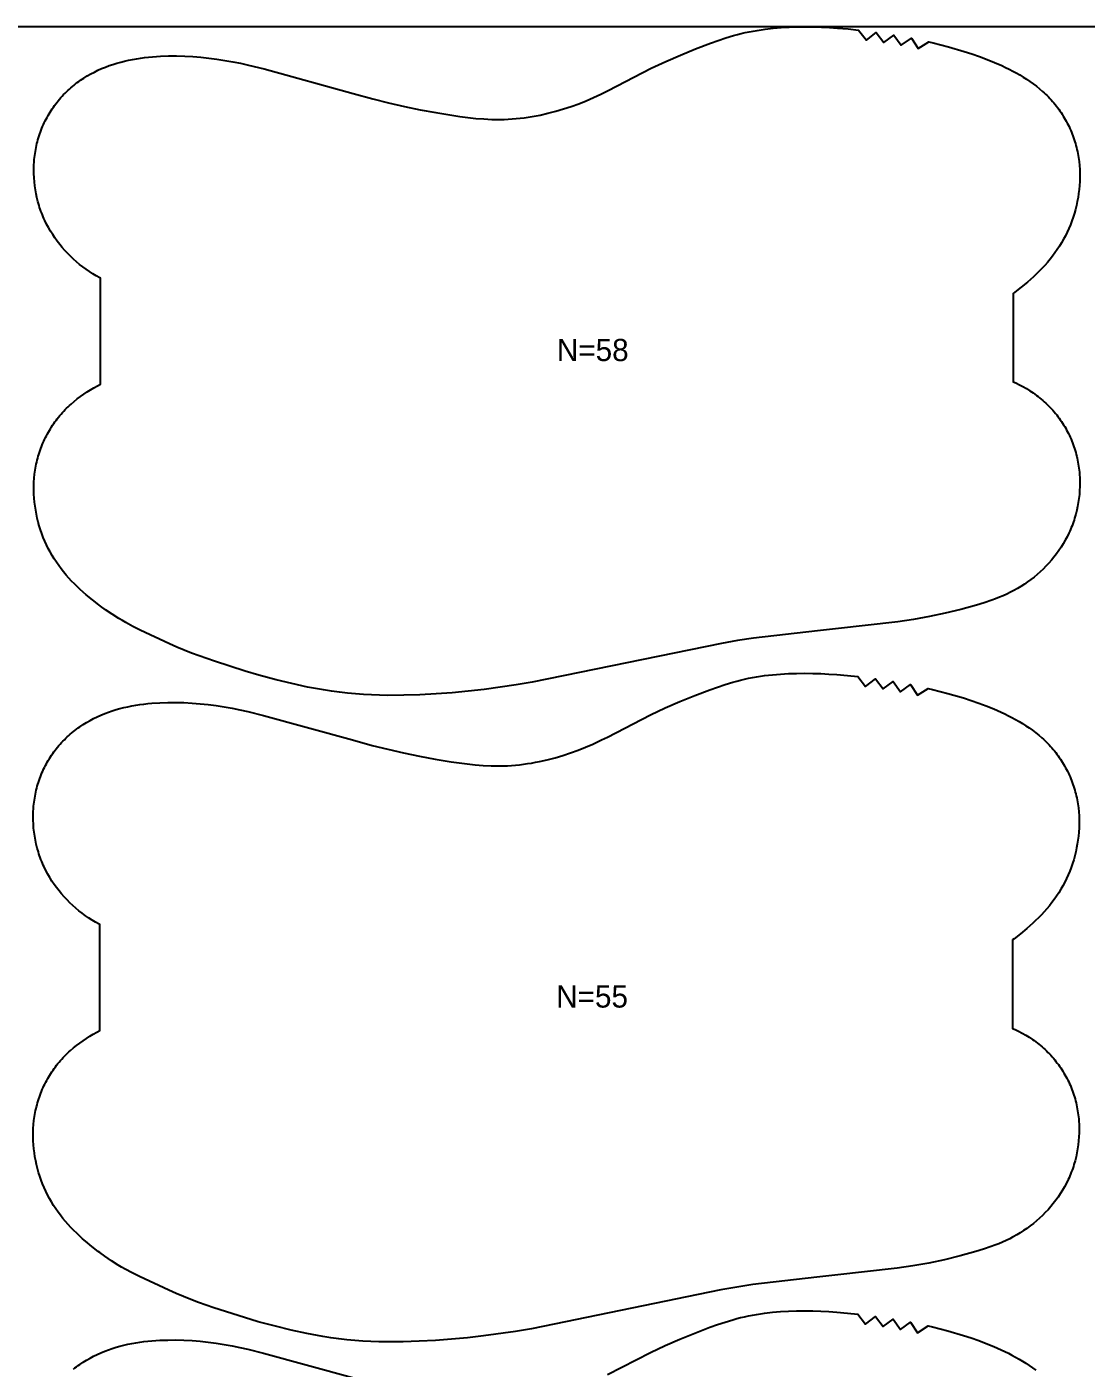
# Model space of a CAD drawing. Header units: inches. Extents: x 0 to 1906, y -77 to 1083.
# Drawn here: x 1429.6 to 1668.1, y 781.6 to 1083.5 of the extents above; entities that cross this region are included whole.
import ezdxf

# ---------------------------------------------------------------- set-up
doc = ezdxf.new("R2010")
doc.units = ezdxf.units.IN

msp = doc.modelspace()

# ---------------------------------------------------------------- linework, layer by layer
at = {"layer": '1'}
for points in [[(0, -77), (1905.5043, -77), (1905.5043, 1083.4717), (0, 1083.4717), (0, -77)], [(1535.2139, 1062.6244), (1537.028, 1062.6422), (1537.9346, 1062.6798), (1538.8403, 1062.7361), (1539.745, 1062.8108), (1540.6481, 1062.9035), (1541.5492, 1063.0138), (1542.4482, 1063.1413), (1543.3444, 1063.2856), (1544.2378, 1063.4463), (1545.128, 1063.6231), (1546.8985, 1064.0227), (1548.6552, 1064.4809), (1550.397, 1064.9939), (1552.1228, 1065.5588), (1553.8308, 1066.1749), (1555.519, 1066.8424), (1557.1854, 1067.5613), (1558.8292, 1068.3295), (1559.1159, 1068.4717), (1560.455, 1069.1364), (1570.1338, 1074.1352), (1573.4247, 1075.6683), (1576.7562, 1077.1129), (1580.1169, 1078.4862), (1583.51, 1079.779), (1585.2211, 1080.3886), (1586.9441, 1080.9623), (1588.6812, 1081.4882), (1589.5556, 1081.7295), (1590.4343, 1081.9544), (1591.3175, 1082.1618), (1592.2047, 1082.3518), (1593.0957, 1082.5249), (1593.9899, 1082.6815), (1595.7863, 1082.9473), (1597.5907, 1083.153), (1599.3999, 1083.3026), (1601.2124, 1083.4016), (1603.027, 1083.4561), (1604.8426, 1083.4717), (1606.6582, 1083.4535), (1608.4729, 1083.4016), (1610.2862, 1083.3156), (1612.0972, 1083.1947), (1614.4797, 1082.9833), (1616.8579, 1082.7233), (1618.5876, 1080.4943), (1620.8254, 1082.2144), (1622.5112, 1079.9533), (1624.7816, 1081.6244), (1626.4007, 1079.3195), (1628.7187, 1080.9192), (1630.259, 1078.5613), (1632.6298, 1080.0816), (1633.604, 1079.8513), (1637.1196, 1078.9457), (1640.6044, 1077.9261), (1642.3334, 1077.3709), (1644.0503, 1076.7797), (1645.7515, 1076.1466), (1647.4336, 1075.4655), (1649.0931, 1074.7306), (1649.913, 1074.3416), (1650.7256, 1073.9375), (1651.5303, 1073.5178), (1652.3265, 1073.0819), (1653.1137, 1072.6294), (1653.8913, 1072.1598), (1654.6585, 1071.6723), (1655.4138, 1071.1663), (1656.1552, 1070.6408), (1656.881, 1070.0949), (1657.5894, 1069.5278), (1658.2785, 1068.9386), (1658.6152, 1068.6354), (1658.9465, 1068.3264), (1659.2721, 1068.0114), (1659.5916, 1067.6903), (1659.9051, 1067.3631), (1660.2123, 1067.0298), (1660.5131, 1066.6907), (1660.8076, 1066.3458), (1661.0956, 1065.9954), (1661.3771, 1065.6395), (1661.652, 1065.2784), (1661.9203, 1064.9122), (1662.1818, 1064.541), (1662.4365, 1064.165), (1662.6843, 1063.7844), (1662.9251, 1063.3993), (1663.159, 1063.0099), (1663.3858, 1062.6162), (1663.6054, 1062.2186), (1663.8178, 1061.8171), (1664.0229, 1061.4118), (1664.2206, 1061.003), (1664.411, 1060.5907), (1664.5939, 1060.1751), (1664.7694, 1059.7564), (1664.9373, 1059.3346), (1665.0976, 1058.9099), (1665.2503, 1058.4825), (1665.3953, 1058.0525), (1665.5326, 1057.6199), (1665.6621, 1057.185), (1665.7837, 1056.7479), (1665.8975, 1056.3088), (1666.0034, 1055.8676), (1666.1013, 1055.4247), (1666.1912, 1054.9802), (1666.273, 1054.5341), (1666.3468, 1054.0866), (1666.4127, 1053.6378), (1666.4707, 1053.1879), (1666.5634, 1052.2854), (1666.6253, 1051.3799), (1666.6569, 1050.4726), (1666.6589, 1049.5647), (1666.6317, 1048.657), (1666.5758, 1047.7508), (1666.4917, 1046.8471), (1666.3798, 1045.9465), (1666.2405, 1045.0498), (1666.0743, 1044.1576), (1665.8814, 1043.2706), (1665.6623, 1042.3896), (1665.4174, 1041.5151), (1665.147, 1040.6479), (1664.8515, 1039.7886), (1664.5309, 1038.9384), (1664.1852, 1038.0983), (1663.8141, 1037.2694), (1663.4178, 1036.4527), (1662.9961, 1035.6494), (1662.5489, 1034.8604), (1662.0762, 1034.087), (1661.5782, 1033.3298), (1661.0561, 1032.589), (1660.5114, 1031.8641), (1659.9457, 1031.1548), (1659.3604, 1030.4609), (1658.7572, 1029.782), (1658.1374, 1029.1179), (1657.5027, 1028.4681), (1656.8544, 1027.8325), (1656.1933, 1027.2105), (1655.5202, 1026.6015), (1654.8359, 1026.0052), (1653.4365, 1024.8482), (1652.0009, 1023.7354), (1651.6589, 1023.4856), (1651.6589, 1003.5658), (1652.2179, 1003.3142), (1653.0331, 1002.9157), (1653.8351, 1002.4907), (1654.6227, 1002.0392), (1655.3948, 1001.5613), (1656.1501, 1001.0572), (1656.521, 1000.7955), (1656.8873, 1000.5273), (1657.2487, 1000.2527), (1657.6051, 999.9717), (1657.9564, 999.6844), (1658.3023, 999.3908), (1658.6428, 999.091), (1658.9777, 998.7849), (1659.3068, 998.4726), (1659.6299, 998.1541), (1659.9469, 997.8295), (1660.2577, 997.4988), (1660.5622, 997.1624), (1660.8603, 996.8201), (1661.1518, 996.4723), (1661.4368, 996.119), (1661.7149, 995.7603), (1661.9863, 995.3965), (1662.2507, 995.0275), (1662.508, 994.6536), (1662.7582, 994.275), (1663.0011, 993.8916), (1663.2367, 993.5037), (1663.4647, 993.1113), (1663.6852, 992.7147), (1663.8981, 992.314), (1664.1031, 991.9092), (1664.3003, 991.5006), (1664.4897, 991.0883), (1664.6713, 990.6725), (1664.845, 990.2533), (1665.0109, 989.8309), (1665.1689, 989.4054), (1665.3189, 988.9771), (1665.4611, 988.546), (1665.5953, 988.1124), (1665.7216, 987.6764), (1665.8399, 987.2382), (1665.9502, 986.7979), (1666.0526, 986.3556), (1666.1469, 985.9117), (1666.2332, 985.4661), (1666.3115, 985.0191), (1666.3817, 984.5708), (1666.444, 984.1213), (1666.4983, 983.6709), (1666.5447, 983.2195), (1666.5832, 982.7673), (1666.6367, 981.8613), (1666.6589, 980.9539), (1666.6502, 980.046), (1666.6107, 979.1388), (1666.5407, 978.2334), (1666.4404, 977.3308), (1666.3099, 976.4322), (1666.1491, 975.5386), (1665.958, 974.6511), (1665.7366, 973.7709), (1665.485, 972.8991), (1665.3478, 972.4667), (1665.2031, 972.0368), (1665.0508, 971.6096), (1664.8909, 971.1851), (1664.7234, 970.7636), (1664.5485, 970.3451), (1664.3663, 969.9297), (1664.1768, 969.5175), (1663.7765, 968.7032), (1663.3485, 967.9028), (1662.8936, 967.117), (1662.4129, 966.3467), (1661.907, 965.5926), (1661.3769, 964.8553), (1660.8234, 964.1357), (1660.2473, 963.4343), (1659.6491, 962.7516), (1659.0297, 962.0882), (1658.3897, 961.4445), (1657.7297, 960.8213), (1657.0506, 960.219), (1656.353, 959.6381), (1655.6375, 959.0791), (1654.9051, 958.5424), (1654.1566, 958.0284), (1653.3929, 957.5373), (1652.6149, 957.0694), (1651.8234, 956.6251), (1651.6589, 956.5391), (1651.0193, 956.2046), (1650.2035, 955.8083), (1649.377, 955.4361), (1648.5408, 955.0863), (1647.696, 954.7565), (1646.8438, 954.4449), (1645.1218, 953.8669), (1643.3838, 953.3352), (1639.8845, 952.3632), (1636.3588, 951.4992), (1632.8083, 950.7388), (1629.2355, 950.0914), (1625.6443, 949.5608), (1611.6693, 948.0049), (1607.6012, 947.552), (1593.1726, 945.9017), (1589.5864, 945.3374), (1586.0098, 944.7093), (1543.3327, 935.9376), (1539.752, 935.3378), (1532.5602, 934.3296), (1528.953, 933.9174), (1525.3376, 933.5841), (1521.7158, 933.3276), (1518.0898, 933.1436), (1514.4605, 933.0334), (1510.8292, 933.0049), (1509.0139, 933.0303), (1507.1996, 933.0879), (1505.3868, 933.1815), (1503.5762, 933.3123), (1501.7689, 933.481), (1499.9656, 933.6883), (1498.1671, 933.9341), (1496.3737, 934.216), (1492.8028, 934.8749), (1489.2539, 935.6417), (1485.726, 936.5001), (1481.8442, 937.5427), (1478.7314, 938.449), (1471.8168, 940.6668), (1468.3885, 941.8663), (1466.6885, 942.5027), (1465.0025, 943.1732), (1463.3326, 943.8821), (1461.6753, 944.6213), (1455.0934, 947.6985), (1454.4815, 948.0049), (1453.4705, 948.5111), (1451.8731, 949.3699), (1451.0866, 949.8212), (1450.3087, 950.2873), (1448.7779, 951.2616), (1447.2796, 952.2871), (1446.1546, 953.1085), (1445.8126, 953.3582), (1444.377, 954.4711), (1442.9776, 955.6281), (1442.2933, 956.2244), (1441.6202, 956.8333), (1440.9592, 957.4554), (1440.3108, 958.091), (1439.6761, 958.7407), (1439.0563, 959.4049), (1438.4531, 960.0838), (1437.8678, 960.7777), (1437.3021, 961.4869), (1436.7575, 962.2118), (1436.2354, 962.9527), (1435.7373, 963.7098), (1435.2646, 964.4833), (1434.8174, 965.2722), (1434.3957, 966.0756), (1433.9994, 966.8923), (1433.6284, 967.7212), (1433.2826, 968.5613), (1432.962, 969.4115), (1432.6665, 970.2707), (1432.3961, 971.1379), (1432.1512, 972.0124), (1431.9321, 972.8935), (1431.7393, 973.7804), (1431.573, 974.6726), (1431.4337, 975.5694), (1431.3218, 976.4699), (1431.2377, 977.3737), (1431.1818, 978.2799), (1431.1546, 979.1875), (1431.1566, 980.0955), (1431.1882, 981.0028), (1431.2501, 981.9082), (1431.3428, 982.8108), (1431.4008, 983.2607), (1431.4667, 983.7094), (1431.5405, 984.1569), (1431.6223, 984.603), (1431.7122, 985.0476), (1431.8101, 985.4905), (1431.916, 985.9316), (1432.0298, 986.3708), (1432.1515, 986.8079), (1432.281, 987.2428), (1432.4182, 987.6753), (1432.5632, 988.1054), (1432.7159, 988.5328), (1432.8762, 988.9575), (1433.0441, 989.3793), (1433.2196, 989.798), (1433.4025, 990.2136), (1433.5929, 990.6259), (1433.7906, 991.0347), (1433.9957, 991.4399), (1434.2081, 991.8414), (1434.4277, 992.2391), (1434.6545, 992.6327), (1434.8884, 993.0222), (1435.1292, 993.4073), (1435.3771, 993.7879), (1435.6317, 994.1639), (1435.8932, 994.5351), (1436.1615, 994.9013), (1436.4364, 995.2624), (1436.7179, 995.6183), (1437.0059, 995.9687), (1437.3004, 996.3136), (1437.6012, 996.6527), (1437.9084, 996.986), (1438.2219, 997.3132), (1438.5415, 997.6343), (1438.867, 997.9493), (1439.1983, 998.2583), (1439.535, 998.5615), (1440.2241, 999.1507), (1440.9325, 999.7178), (1441.6583, 1000.2636), (1442.3997, 1000.7891), (1443.155, 1001.2952), (1443.9222, 1001.7826), (1444.6998, 1002.2523), (1445.487, 1002.7048), (1446.1546, 1003.0703), (1446.1546, 1026.9162), (1445.9901, 1027.0022), (1445.1987, 1027.4465), (1444.4206, 1027.9144), (1443.6569, 1028.4055), (1442.9084, 1028.9196), (1442.176, 1029.4562), (1441.4606, 1030.0152), (1440.7629, 1030.5961), (1440.0838, 1031.1984), (1439.4238, 1031.8217), (1438.7838, 1032.4653), (1438.1644, 1033.1287), (1437.5663, 1033.8114), (1436.9901, 1034.5128), (1436.4366, 1035.2325), (1435.9065, 1035.9697), (1435.4006, 1036.7238), (1434.9199, 1037.4941), (1434.465, 1038.2799), (1434.037, 1039.0803), (1433.6367, 1039.8947), (1433.4472, 1040.3068), (1433.265, 1040.7222), (1433.0901, 1041.1407), (1432.9226, 1041.5623), (1432.7628, 1041.9867), (1432.6104, 1042.4139), (1432.4657, 1042.8438), (1432.3285, 1043.2762), (1432.0769, 1044.1481), (1431.8555, 1045.0282), (1431.6644, 1045.9157), (1431.5036, 1046.8093), (1431.3731, 1047.708), (1431.2728, 1048.6106), (1431.2028, 1049.516), (1431.1633, 1050.4231), (1431.1546, 1051.331), (1431.1768, 1052.2385), (1431.2303, 1053.1445), (1431.2688, 1053.5966), (1431.3152, 1054.048), (1431.3695, 1054.4985), (1431.4318, 1054.9479), (1431.5021, 1055.3962), (1431.5803, 1055.8432), (1431.6666, 1056.2888), (1431.761, 1056.7328), (1431.8633, 1057.175), (1431.9736, 1057.6153), (1432.0919, 1058.0535), (1432.2182, 1058.4896), (1432.3524, 1058.9232), (1432.4946, 1059.3542), (1432.6447, 1059.7825), (1432.8026, 1060.208), (1432.9685, 1060.6304), (1433.1422, 1061.0496), (1433.3238, 1061.4654), (1433.5132, 1061.8777), (1433.7104, 1062.2863), (1433.9155, 1062.6911), (1434.1283, 1063.0919), (1434.3488, 1063.4885), (1434.5768, 1063.8808), (1434.8124, 1064.2687), (1435.0553, 1064.6521), (1435.3055, 1065.0308), (1435.5628, 1065.4047), (1435.8272, 1065.7736), (1436.0986, 1066.1375), (1436.3767, 1066.4961), (1436.6617, 1066.8494), (1436.9532, 1067.1973), (1437.2513, 1067.5395), (1437.5558, 1067.876), (1437.8666, 1068.2066), (1438.1836, 1068.5312), (1438.5068, 1068.8497), (1438.8358, 1069.162), (1439.1707, 1069.4681), (1439.5112, 1069.768), (1439.8571, 1070.0616), (1440.2084, 1070.3489), (1440.5648, 1070.6298), (1440.9263, 1070.9044), (1441.2925, 1071.1726), (1441.6635, 1071.4343), (1442.4187, 1071.9384), (1443.1908, 1072.4163), (1443.9785, 1072.8678), (1444.7804, 1073.2928), (1445.5956, 1073.6913), (1446.4231, 1074.0637), (1447.2618, 1074.4103), (1448.1107, 1074.7312), (1448.9688, 1075.0267), (1449.8351, 1075.2972), (1450.7086, 1075.5429), (1451.5884, 1075.7641), (1452.4736, 1075.9621), (1453.3637, 1076.1379), (1454.2581, 1076.2929), (1455.1559, 1076.4283), (1456.0567, 1076.5453), (1456.9597, 1076.6452), (1457.8643, 1076.7292), (1459.6763, 1076.8531), (1461.4906, 1076.9194), (1463.3055, 1076.9294), (1465.1198, 1076.884), (1466.9319, 1076.785), (1468.741, 1076.6359), (1470.5463, 1076.441), (1472.3469, 1076.2044), (1474.142, 1075.9295), (1475.9306, 1075.6165), (1477.7117, 1075.2646), (1479.4842, 1074.8734), (1483.0039, 1073.9849), (1503.0586, 1068.4717), (1507.5118, 1067.2475), (1511.0356, 1066.3718), (1514.5752, 1065.5621), (1518.1305, 1064.8251), (1521.6993, 1064.157), (1525.2803, 1063.5598), (1527.0766, 1063.2981), (1528.8776, 1063.068), (1530.6838, 1062.8758), (1532.4941, 1062.7308), (1534.3069, 1062.6434), (1535.2139, 1062.6244)], [(1535.0593, 917.1195), (1536.8734, 917.1373), (1537.78, 917.1749), (1538.6858, 917.2312), (1539.5904, 917.3059), (1540.4935, 917.3986), (1541.3946, 917.5089), (1542.2936, 917.6363), (1543.1898, 917.7807), (1544.0832, 917.9414), (1544.9734, 918.1182), (1546.7439, 918.5178), (1548.5006, 918.976), (1550.2424, 919.489), (1551.9682, 920.0538), (1553.6762, 920.67), (1555.3644, 921.3374), (1557.0308, 922.0563), (1558.6746, 922.8245), (1558.9613, 922.9668), (1560.3004, 923.6315), (1569.9792, 928.6303), (1573.2701, 930.1634), (1576.6016, 931.6079), (1579.9623, 932.9813), (1583.3554, 934.2741), (1585.0665, 934.8837), (1586.7895, 935.4574), (1588.5266, 935.9832), (1589.401, 936.2246), (1590.2797, 936.4495), (1591.1629, 936.6569), (1592.0501, 936.8469), (1592.9411, 937.02), (1593.8353, 937.1766), (1595.6317, 937.4424), (1597.4361, 937.648), (1599.2453, 937.7976), (1601.0578, 937.8967), (1602.8724, 937.9511), (1604.6881, 937.9668), (1606.5036, 937.9485), (1608.3184, 937.8967), (1610.1316, 937.8107), (1611.9426, 937.6898), (1614.3251, 937.4784), (1616.7033, 937.2184), (1618.433, 934.9894), (1620.6708, 936.7095), (1622.3566, 934.4483), (1624.627, 936.1195), (1626.2461, 933.8146), (1628.5641, 935.4143), (1630.1044, 933.0564), (1632.4752, 934.5766), (1633.4494, 934.3463), (1636.965, 933.4408), (1640.4498, 932.4212), (1642.1788, 931.866), (1643.8957, 931.2748), (1645.5969, 930.6417), (1647.279, 929.9606), (1648.9385, 929.2257), (1649.7584, 928.8367), (1650.571, 928.4326), (1651.3757, 928.0129), (1652.1719, 927.577), (1652.9591, 927.1245), (1653.7367, 926.6548), (1654.5039, 926.1674), (1655.2592, 925.6613), (1656.0006, 925.1358), (1656.7264, 924.59), (1657.4348, 924.0229), (1658.1239, 923.4337), (1658.4606, 923.1305), (1658.7919, 922.8215), (1659.1175, 922.5065), (1659.437, 922.1854), (1659.7505, 921.8582), (1660.0577, 921.5249), (1660.3585, 921.1858), (1660.653, 920.8409), (1660.941, 920.4905), (1661.2225, 920.1346), (1661.4974, 919.7735), (1661.7657, 919.4073), (1662.0272, 919.0361), (1662.2819, 918.6601), (1662.5297, 918.2795), (1662.7705, 917.8944), (1663.0044, 917.5049), (1663.2312, 917.1113), (1663.4508, 916.7136), (1663.6632, 916.3121), (1663.8683, 915.9069), (1664.066, 915.4981), (1664.2564, 915.0858), (1664.4393, 914.6702), (1664.6148, 914.2515), (1664.7827, 913.8297), (1664.943, 913.405), (1665.0957, 912.9776), (1665.2407, 912.5475), (1665.378, 912.115), (1665.5075, 911.6801), (1665.6291, 911.243), (1665.7429, 910.8038), (1665.8488, 910.3627), (1665.9467, 909.9198), (1666.0366, 909.4752), (1666.1184, 909.0291), (1666.1922, 908.5816), (1666.2581, 908.1329), (1666.3161, 907.683), (1666.4088, 906.7804), (1666.4707, 905.875), (1666.5024, 904.9677), (1666.5043, 904.0597), (1666.4771, 903.1521), (1666.4212, 902.2459), (1666.3371, 901.3421), (1666.2252, 900.4415), (1666.0859, 899.5448), (1665.9197, 898.6526), (1665.7268, 897.7657), (1665.5077, 896.8846), (1665.2628, 896.0101), (1664.9924, 895.1429), (1664.6969, 894.2837), (1664.3763, 893.4335), (1664.0306, 892.5934), (1663.6595, 891.7645), (1663.2632, 890.9478), (1662.8415, 890.1444), (1662.3943, 889.3555), (1661.9216, 888.582), (1661.4236, 887.8249), (1660.9015, 887.084), (1660.3568, 886.3591), (1659.7911, 885.6499), (1659.2058, 884.956), (1658.6026, 884.2771), (1657.9828, 883.6129), (1657.3481, 882.9632), (1656.6998, 882.3276), (1656.0387, 881.7055), (1655.3656, 881.0966), (1654.6813, 880.5003), (1653.2819, 879.3433), (1651.8463, 878.2304), (1651.5043, 877.9807), (1651.5043, 858.0609), (1652.0633, 857.8093), (1652.8785, 857.4107), (1653.6805, 856.9858), (1654.4681, 856.5343), (1655.2402, 856.0563), (1655.9955, 855.5523), (1656.3664, 855.2905), (1656.7327, 855.0224), (1657.0941, 854.7478), (1657.4505, 854.4668), (1657.8018, 854.1795), (1658.1477, 853.8859), (1658.4882, 853.586), (1658.8231, 853.2799), (1659.1522, 852.9676), (1659.4753, 852.6491), (1659.7923, 852.3245), (1660.1031, 851.9939), (1660.4076, 851.6574), (1660.7057, 851.3152), (1660.9972, 850.9674), (1661.2822, 850.6141), (1661.5604, 850.2554), (1661.8317, 849.8915), (1662.0961, 849.5226), (1662.3534, 849.1487), (1662.6036, 848.77), (1662.8465, 848.3867), (1663.0821, 847.9987), (1663.3102, 847.6064), (1663.5306, 847.2098), (1663.7435, 846.8091), (1663.9485, 846.4043), (1664.1457, 845.9957), (1664.3351, 845.5834), (1664.5167, 845.1675), (1664.6904, 844.7483), (1664.8563, 844.3259), (1665.0143, 843.9005), (1665.1643, 843.4722), (1665.3065, 843.0411), (1665.4407, 842.6075), (1665.567, 842.1715), (1665.6853, 841.7333), (1665.7956, 841.2929), (1665.898, 840.8507), (1665.9923, 840.4067), (1666.0786, 839.9612), (1666.1569, 839.5142), (1666.2271, 839.0659), (1666.2894, 838.6164), (1666.3437, 838.1659), (1666.3901, 837.7146), (1666.4286, 837.2624), (1666.4821, 836.3564), (1666.5043, 835.4489), (1666.4956, 834.5411), (1666.4561, 833.6339), (1666.3861, 832.7285), (1666.2858, 831.8259), (1666.1553, 830.9273), (1665.9945, 830.0336), (1665.8034, 829.1462), (1665.582, 828.266), (1665.3304, 827.3942), (1665.1932, 826.9618), (1665.0485, 826.5319), (1664.8962, 826.1046), (1664.7363, 825.6802), (1664.5688, 825.2587), (1664.3939, 824.8402), (1664.2117, 824.4248), (1664.0222, 824.0126), (1663.6219, 823.1982), (1663.1939, 822.3978), (1662.739, 821.6121), (1662.2583, 820.8418), (1661.7524, 820.0876), (1661.2223, 819.3504), (1660.6688, 818.6308), (1660.0927, 817.9294), (1659.4945, 817.2467), (1658.8751, 816.5832), (1658.2351, 815.9396), (1657.5752, 815.3164), (1656.896, 814.714), (1656.1984, 814.1331), (1655.4829, 813.5742), (1654.7505, 813.0375), (1654.002, 812.5235), (1653.2383, 812.0324), (1652.4603, 811.5645), (1651.6688, 811.1202), (1651.5043, 811.0342), (1650.8647, 810.6997), (1650.049, 810.3034), (1649.2224, 809.9312), (1648.3862, 809.5813), (1647.5414, 809.2516), (1646.6892, 808.9399), (1644.9672, 808.362), (1643.2292, 807.8303), (1639.7299, 806.8583), (1636.2042, 805.9943), (1632.6537, 805.2339), (1629.0809, 804.5865), (1625.4897, 804.0559), (1611.5147, 802.5), (1607.4466, 802.0471), (1593.018, 800.3968), (1589.4318, 799.8325), (1585.8552, 799.2044), (1543.1781, 790.4326), (1539.5974, 789.8328), (1532.4056, 788.8247), (1528.7984, 788.4125), (1525.183, 788.0792), (1521.5612, 787.8227), (1517.9352, 787.6387), (1514.3059, 787.5284), (1510.6746, 787.5), (1508.8593, 787.5254), (1507.045, 787.583), (1505.2322, 787.6766), (1503.4216, 787.8074), (1501.6143, 787.9761), (1499.811, 788.1834), (1498.0125, 788.4292), (1496.2191, 788.711), (1492.6482, 789.37), (1489.0993, 790.1367), (1485.5715, 790.9952), (1481.6896, 792.0377), (1478.5768, 792.9441), (1471.6622, 795.1619), (1468.2339, 796.3613), (1466.5339, 796.9978), (1464.8479, 797.6683), (1463.178, 798.3771), (1461.5207, 799.1163), (1454.9388, 802.1936), (1454.3269, 802.5), (1453.3159, 803.0062), (1451.7185, 803.8649), (1450.932, 804.3162), (1450.1541, 804.7824), (1448.6233, 805.7567), (1447.125, 806.7822), (1446, 807.6036), (1445.658, 807.8533), (1444.2224, 808.9661), (1442.823, 810.1231), (1442.1387, 810.7195), (1441.4656, 811.3284), (1440.8046, 811.9504), (1440.1562, 812.5861), (1439.5215, 813.2358), (1438.9017, 813.9), (1438.2985, 814.5788), (1437.7132, 815.2727), (1437.1475, 815.982), (1436.6029, 816.7069), (1436.0808, 817.4478), (1435.5827, 818.2049), (1435.11, 818.9784), (1434.6628, 819.7673), (1434.2411, 820.5707), (1433.8448, 821.3873), (1433.4738, 822.2163), (1433.128, 823.0564), (1432.8074, 823.9066), (1432.5119, 824.7658), (1432.2416, 825.633), (1431.9966, 826.5075), (1431.7775, 827.3886), (1431.5847, 828.2755), (1431.4184, 829.1677), (1431.2791, 830.0644), (1431.1672, 830.965), (1431.0831, 831.8688), (1431.0272, 832.775), (1431, 833.6826), (1431.002, 834.5906), (1431.0337, 835.4979), (1431.0956, 836.4033), (1431.1882, 837.3059), (1431.2462, 837.7558), (1431.3121, 838.2045), (1431.3859, 838.652), (1431.4677, 839.0981), (1431.5576, 839.5427), (1431.6555, 839.9856), (1431.7614, 840.4267), (1431.8752, 840.8659), (1431.9969, 841.303), (1432.1264, 841.7379), (1432.2636, 842.1704), (1432.4086, 842.6005), (1432.5613, 843.0279), (1432.7216, 843.4526), (1432.8896, 843.8743), (1433.065, 844.2931), (1433.2479, 844.7087), (1433.4383, 845.1209), (1433.636, 845.5298), (1433.8412, 845.935), (1434.0535, 846.3365), (1434.2732, 846.7342), (1434.4999, 847.1278), (1434.7338, 847.5172), (1434.9746, 847.9024), (1435.2225, 848.283), (1435.4772, 848.659), (1435.7386, 849.0301), (1436.0069, 849.3964), (1436.2818, 849.7575), (1436.5633, 850.1133), (1436.8513, 850.4638), (1437.1458, 850.8086), (1437.4467, 851.1478), (1437.7538, 851.481), (1438.0673, 851.8083), (1438.3869, 852.1293), (1438.7124, 852.4443), (1439.0437, 852.7534), (1439.3804, 853.0565), (1440.0695, 853.6457), (1440.7779, 854.2128), (1441.5037, 854.7587), (1442.2452, 855.2842), (1443.0004, 855.7902), (1443.7676, 856.2777), (1444.5452, 856.7474), (1445.3324, 857.1999), (1446, 857.5653), (1446, 881.4113), (1445.8355, 881.4973), (1445.0441, 881.9416), (1444.266, 882.4095), (1443.5023, 882.9006), (1442.7538, 883.4146), (1442.0214, 883.9513), (1441.306, 884.5102), (1440.6083, 885.0912), (1439.9292, 885.6935), (1439.2692, 886.3167), (1438.6292, 886.9604), (1438.0098, 887.6238), (1437.4117, 888.3065), (1436.8355, 889.0079), (1436.282, 889.7275), (1435.7519, 890.4648), (1435.2461, 891.2189), (1434.7653, 891.9892), (1434.3105, 892.7749), (1433.8825, 893.5754), (1433.4821, 894.3897), (1433.2926, 894.8019), (1433.1104, 895.2173), (1432.9355, 895.6358), (1432.768, 896.0573), (1432.6082, 896.4818), (1432.4558, 896.909), (1432.3111, 897.3389), (1432.1739, 897.7713), (1431.9223, 898.6431), (1431.7009, 899.5233), (1431.5098, 900.4108), (1431.349, 901.3044), (1431.2185, 902.203), (1431.1182, 903.1056), (1431.0482, 904.011), (1431.0087, 904.9182), (1431, 905.8261), (1431.0222, 906.7335), (1431.0757, 907.6395), (1431.1142, 908.0917), (1431.1606, 908.5431), (1431.2149, 908.9935), (1431.2772, 909.443), (1431.3475, 909.8913), (1431.4257, 910.3383), (1431.512, 910.7839), (1431.6064, 911.2278), (1431.7087, 911.6701), (1431.819, 912.1104), (1431.9373, 912.5486), (1432.0636, 912.9846), (1432.1978, 913.4182), (1432.34, 913.8493), (1432.4901, 914.2776), (1432.648, 914.7031), (1432.8139, 915.1255), (1432.9876, 915.5447), (1433.1692, 915.9605), (1433.3586, 916.3728), (1433.5558, 916.7814), (1433.7609, 917.1862), (1433.9737, 917.5869), (1434.1942, 917.9835), (1434.4223, 918.3759), (1434.6578, 918.7638), (1434.9007, 919.1472), (1435.1509, 919.5258), (1435.4082, 919.8997), (1435.6726, 920.2687), (1435.944, 920.6325), (1436.2222, 920.9912), (1436.5071, 921.3445), (1436.7986, 921.6923), (1437.0967, 922.0346), (1437.4012, 922.371), (1437.712, 922.7017), (1438.029, 923.0263), (1438.3522, 923.3447), (1438.6812, 923.6571), (1439.0161, 923.9632), (1439.3566, 924.263), (1439.7025, 924.5566), (1440.0538, 924.8439), (1440.4102, 925.1249), (1440.7717, 925.3995), (1441.1379, 925.6677), (1441.5089, 925.9294), (1442.2641, 926.4335), (1443.0362, 926.9114), (1443.8239, 927.3629), (1444.6258, 927.7879), (1445.441, 928.1864), (1446.2685, 928.5588), (1447.1072, 928.9053), (1447.9561, 929.2263), (1448.8142, 929.5218), (1449.6805, 929.7923), (1450.554, 930.0379), (1451.4338, 930.2592), (1452.319, 930.4571), (1453.2091, 930.633), (1454.1035, 930.788), (1455.0013, 930.9234), (1455.9021, 931.0404), (1456.8051, 931.1403), (1457.7097, 931.2243), (1459.5217, 931.3481), (1461.336, 931.4145), (1463.1509, 931.4244), (1464.9652, 931.3791), (1466.7773, 931.28), (1468.5864, 931.131), (1470.3917, 930.936), (1472.1923, 930.6994), (1473.9874, 930.4246), (1475.776, 930.1115), (1477.5571, 929.7597), (1479.3296, 929.3685), (1482.8493, 928.48), (1502.904, 922.9668), (1507.3572, 921.7426), (1510.881, 920.8669), (1514.4206, 920.0572), (1517.9759, 919.3202), (1521.5447, 918.652), (1525.1257, 918.0549), (1526.922, 917.7931), (1528.723, 917.5631), (1530.5292, 917.3709), (1532.3395, 917.2259), (1534.1523, 917.1385), (1535.0593, 917.1195)]]:
    msp.add_lwpolyline(points, close=True, dxfattribs=at)
for points in [[(1560.3004, 780.1315), (1569.9792, 785.1303), (1573.2701, 786.6634), (1576.6016, 788.1079), (1579.9623, 789.4813), (1583.3554, 790.7741), (1585.0665, 791.3837), (1586.7895, 791.9574), (1588.5266, 792.4832), (1589.401, 792.7246), (1590.2797, 792.9495), (1591.1629, 793.1569), (1592.0501, 793.3469), (1592.9411, 793.52), (1593.8353, 793.6766), (1595.6317, 793.9424), (1597.4361, 794.148), (1599.2453, 794.2976), (1601.0578, 794.3967), (1602.8724, 794.4511), (1604.6881, 794.4668), (1606.5036, 794.4485), (1608.3184, 794.3967), (1610.1316, 794.3107), (1611.9426, 794.1898), (1614.3251, 793.9784), (1616.7033, 793.7184), (1618.433, 791.4894), (1620.6708, 793.2095), (1622.3566, 790.9483), (1624.627, 792.6195), (1626.2461, 790.3146), (1628.5641, 791.9143), (1630.1044, 789.5564), (1632.4752, 791.0766), (1633.4494, 790.8463), (1636.965, 789.9408), (1640.4498, 788.9212), (1642.1788, 788.366), (1643.8957, 787.7748), (1645.5969, 787.1417), (1647.279, 786.4606), (1648.9385, 785.7257), (1649.7584, 785.3367), (1650.571, 784.9326), (1651.3757, 784.5129), (1652.1719, 784.077), (1652.9591, 783.6245), (1653.7367, 783.1548), (1654.5039, 782.6674), (1655.2592, 782.1613), (1656.0006, 781.6358), (1656.7264, 781.09)], [(1440.0538, 781.3439), (1440.4102, 781.6249), (1440.7717, 781.8995), (1441.1379, 782.1677), (1441.5089, 782.4294), (1442.2641, 782.9335), (1443.0362, 783.4114), (1443.8239, 783.8629), (1444.6258, 784.2879), (1445.441, 784.6864), (1446.2685, 785.0588), (1447.1072, 785.4053), (1447.9561, 785.7263), (1448.8142, 786.0218), (1449.6805, 786.2923), (1450.554, 786.5379), (1451.4338, 786.7592), (1452.319, 786.9571), (1453.2091, 787.133), (1454.1035, 787.288), (1455.0013, 787.4234), (1455.9021, 787.5404), (1456.8051, 787.6403), (1457.7097, 787.7243), (1459.5217, 787.8481), (1461.336, 787.9145), (1463.1509, 787.9244), (1464.9652, 787.8791), (1466.7773, 787.78), (1468.5864, 787.631), (1470.3917, 787.436), (1472.1923, 787.1994), (1473.9874, 786.9246), (1475.776, 786.6115), (1477.5571, 786.2597), (1479.3296, 785.8685), (1482.8493, 784.98), (1502.904, 779.4668)]]:
    msp.add_lwpolyline(points, dxfattribs=at)

# ---------------------------------------------------------------- texts
for s, p in [('N=58', (1548.9068, 1008.2383)), ('N=55', (1548.7522, 862.7334))]:
    msp.add_text(s, height=5, dxfattribs=at).set_placement(p)

doc.saveas('drawing.dxf')
